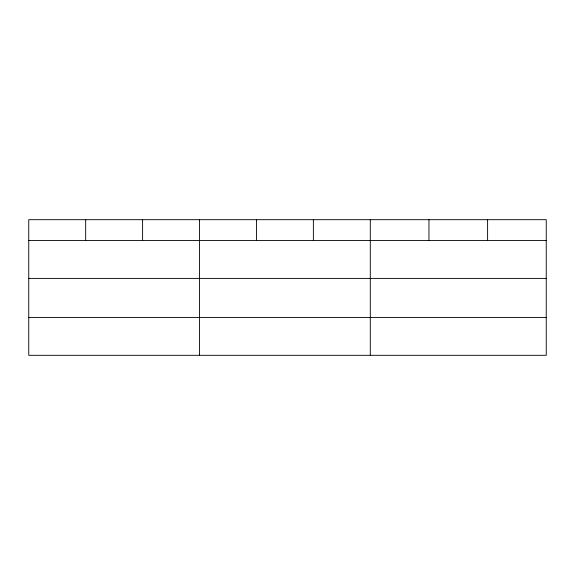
<?xml version="1.0" encoding="UTF-8"?>
<svg xmlns="http://www.w3.org/2000/svg" width="575" height="575" viewBox="0 0 575 575"><rect width="100%" height="100%" fill="white"/><g stroke="black" fill="none" stroke-linecap="round" stroke-linejoin="round"><path stroke-width="0.86" d="M546.25 278.401L546.25 219.693L28.75 219.693L28.75 355.307L546.25 355.307L546.25 278.401L28.75 278.401M28.75 240.522L546.25 240.522M28.75 317.422L546.25 317.422M487.6 219.693L487.6 240.522M428.95 219.693L428.95 240.522M370.3 219.693L370.3 355.307M313.375 219.693L313.375 240.522M256.45 219.693L256.45 240.522M199.525 219.693L199.525 355.307M142.6 219.693L142.6 240.522M85.675 219.693L85.675 240.522"/></g></svg>
